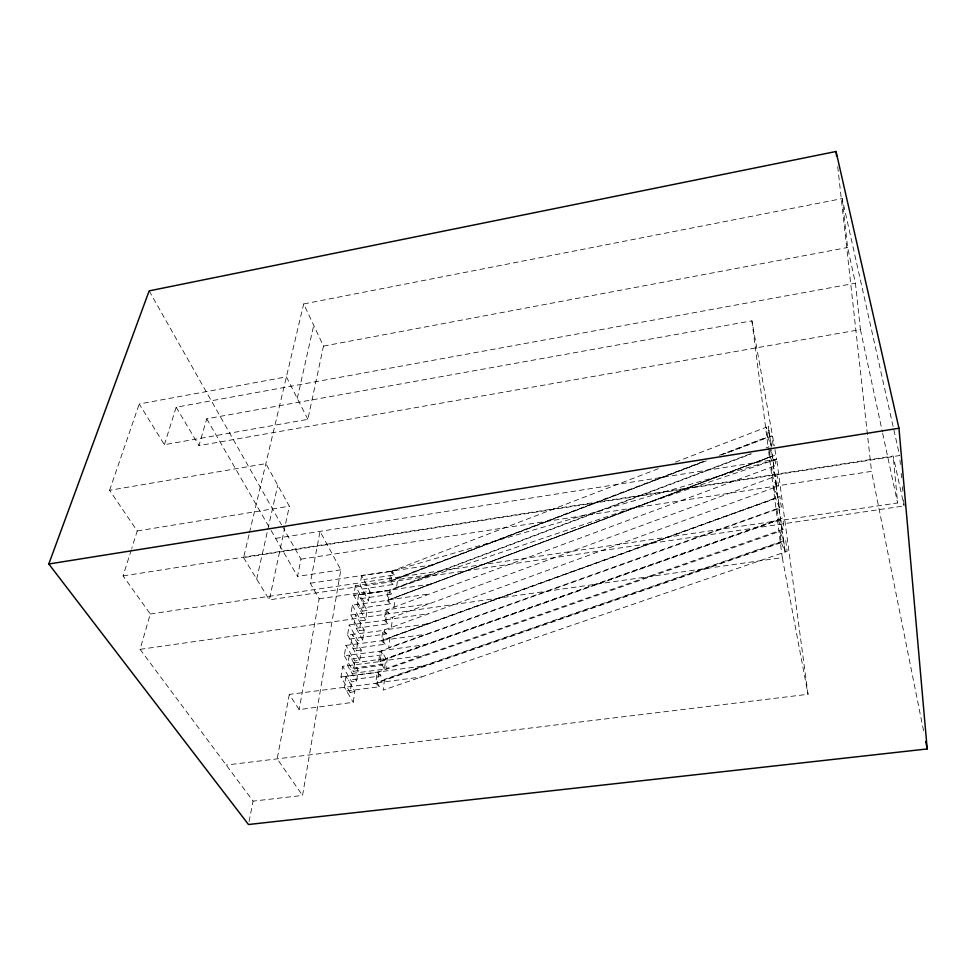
<?xml version="1.0" encoding="UTF-8"?>
<svg xmlns="http://www.w3.org/2000/svg" width="976" height="976" viewBox="0 0 976 976"><rect width="100%" height="100%" fill="white"/><g stroke="black" fill="none" stroke-linecap="round" stroke-linejoin="round"><path stroke-width="0.73" stroke-dasharray="4.88 3.66" d="M352.141 673.452L384.459 669.121L385.849 658.568L381.567 650.663L424.987 644.709M391.364 627.214L392.681 617.21M393.962 607.328L395.243 597.568L774.48 455.499L775.81 465.528L385.618 610.305L350.762 614.978L352.324 605.108L386.96 600.423L770.223 456.805L769.112 448.216M346.602 691.045L379.432 686.738L377.224 682.797L378.688 671.939L380.884 675.892L348.249 680.223M384.459 669.121L380.14 661.228L381.567 650.663M353.092 648.625L385.105 644.209L382.97 640.232L384.361 629.947L427.22 623.92M356.216 628.251L387.826 623.786L385.727 619.784L387.082 609.768L429.403 603.693M359.266 608.39L390.473 603.876L388.411 599.874L389.729 590.102L391.766 594.116L360.754 598.654M362.23 589.028L393.047 584.49L391.034 580.464L392.315 570.948L394.316 574.974L363.682 579.537M658.3 468.712L390.888 571.497L389.595 581.013L393.047 584.49M781.288 542.644L375.699 683.322L289.335 694.387L299.132 709.625L353.251 702.305L354.849 691.52L345.968 676.307L377.175 672.464L779.836 531.334L783.679 540.716L785.155 552.026L781.288 542.644L779.836 531.334M776.981 509.228L778.397 520.196L378.627 661.765L342.649 666.303L351.689 681.834L356.606 681.175L358.155 670.671L349.262 655.091L344.321 655.762L345.955 645.368L381.482 640.768L775.591 498.419L774.224 487.78L777.994 497.199L779.385 507.825L775.591 498.419M359.693 660.301L361.205 650.077L352.458 634.412L347.578 635.108L349.188 624.969L384.251 620.333L777.152 475.702L778.519 486.024L382.873 630.484L352.458 634.412L350.872 644.685L359.693 660.301L354.837 660.959L345.955 645.368M362.694 639.975L364.17 629.996L355.581 614.282L354.032 624.286L362.694 639.975L357.911 640.634L349.188 624.969M352.324 605.108L360.9 620.821L365.622 620.15L367.061 610.427L358.619 594.665L388.277 590.651L776.676 459.245L774.541 447.337M703.696 461.282L389.595 581.013L355.386 585.746L363.804 601.509L368.489 600.838L369.892 591.358L361.584 575.547L390.888 571.497L776.676 459.245L808.03 694.29L226.225 765.05M354.849 691.52L350.079 692.472L351.689 681.834M358.155 670.671L353.275 671.329L354.837 660.959M361.205 650.077L356.386 650.736L357.911 640.634M364.17 629.996L359.412 630.667L360.9 620.821M367.061 610.427L362.364 611.11L363.804 601.509M345.968 676.307L344.284 687.141L353.251 702.305M358.619 594.665L357.106 604.412L365.622 620.15M361.584 575.547L360.12 585.051L368.489 600.838M350.079 692.472L340.966 676.978L342.649 666.303M355.386 585.746L353.861 595.372L362.364 611.11M131.296 549.817L123.074 575.913L150.292 613.989L140.068 649.345L253.101 801.125L302.548 795.44L340.807 569.85L320.055 531.371L310.283 583.233L319.152 598.813L299.132 709.625M289.335 694.387L277.184 758.852L302.548 795.44M249.051 821.585L253.101 801.125M340.807 569.85L297.558 576.389L300.962 559.163L282.271 526.125M903.569 499.993L904.105 505.922L269.352 599.85L289.335 506.19L265.85 463.649L109.593 490.294L137.226 530.968L131.748 548.366M307.867 419.351L286.407 376.87L139.239 403.979L164.383 444.69L307.867 419.351L323.483 346.114L303.682 303.951L842.215 198.592L899.604 455.548L243.585 557.625L249.148 534.128M256.688 579.097L267.558 530.712M267.888 529.248L277.77 485.255M297.29 398.415L313.723 325.325M249.49 532.664L303.682 303.951M842.215 198.592L847.619 247.514L855.427 283.211L860.429 329.595L198.97 445.629L206.729 418.789L751.91 320.836L774.285 445.849M164.383 444.69L176.18 407.199L855.427 283.211M109.593 490.294L139.239 403.979M675.368 462.148L766.404 427.159L770.064 436.565L771.333 446.313L773.175 445.617L771.882 435.869L724.631 453.877M719.336 455.316L767.661 436.894L766.404 427.159M393.694 579.72L704.257 461.355M721.349 454.84L769.783 436.382M706.173 460.916L397.744 578.426L396.5 587.942L751.41 453.84M750.398 453.779L388.277 590.651L353.861 595.372L431.514 583.977M766.075 447.862L768.929 446.776M391.12 598.983L772.37 456.146M385.788 639.048L777.762 497.455M778.397 520.196L782.227 529.59L778.933 508.533L380.067 651.199L349.262 655.091L347.627 665.632L356.606 681.175M383.007 659.886L780.58 519.061M380.164 681.297L783.484 541.326M323.483 346.114L847.619 247.514M137.226 530.968L289.335 506.19M275.647 538.374L776.676 459.245M123.074 575.913L893.186 456.024L904.105 505.922M300.962 559.163L871.531 471.359L923.613 731.036M310.283 583.233L433.588 564.775M150.292 613.989L897.603 502.969L893.186 456.024M391.034 580.464L432.563 574.315M319.152 598.813L369.892 591.358M388.411 599.874L430.465 593.774M140.068 649.345L782.288 557.589L808.03 694.29M385.727 619.784L428.318 613.745M349.798 639.048L386.472 633.924L384.361 629.947M382.97 640.232L426.109 634.241M351.506 659.02L383.714 654.628L380.067 651.199L378.627 661.765L382.311 665.193L349.884 669.548M353.739 662.936L385.849 658.568M380.14 661.228L423.84 655.311M352.946 668.17L385.154 663.826M340.966 676.978L422.693 666.059M377.224 682.797L421.51 676.954M379.432 686.738L375.699 683.322L377.175 672.464L380.884 675.892M385.105 644.209L381.482 640.768L382.873 630.484L386.472 633.924M387.826 623.786L384.251 620.333L385.618 610.305L389.156 613.77L387.082 609.768M390.473 603.876L386.96 600.423L388.277 590.651L391.766 594.116M390.888 571.497L394.316 574.974M243.585 557.625L269.352 599.85M176.18 407.199L198.97 445.629M344.321 655.762L353.275 671.329M206.729 418.789L270.352 529.175M271.108 530.493L297.558 576.389M149.145 290.885L281.515 524.795M347.578 635.108L356.386 650.736M350.762 614.978L359.412 630.667M776.615 486.719L772.87 477.301L771.54 466.979L775.273 476.386L776.615 486.719L773.431 466.272L775.273 476.386M770.223 456.805L773.944 466.223L771.577 450.412M769.454 448.118L772.626 456.195M767.661 436.894L771.333 446.313L768.234 426.451L770.064 436.565M860.429 329.595L882.353 431.843M882.67 433.32L897.603 502.969M782.227 529.59L778.933 508.533M783.679 540.716L781.825 530.639L785.155 552.026M777.994 497.199L776.14 487.085L779.385 507.825M773.944 466.223L770.979 447.508M751.91 320.836L768.515 450.18M768.698 451.681L782.288 557.589M837.713 166.579L871.531 471.359M899.994 459.989L900.397 464.43M901.19 473.323L901.58 477.776M902.385 486.658L902.776 491.111M384.568 679.284L383.153 690.13L787.144 551.342L785.656 540.033L384.568 679.284M387.35 658.044L385.971 668.597L784.179 528.907L782.74 517.939L387.35 658.044M390.046 637.352L388.704 647.637L781.312 507.142L779.897 496.503L390.046 637.352"/><path stroke-width="1.46" d="M48.8 563.994L149.145 290.885L836.042 151.487L898.957 428.232L927.2 748.946L248.477 824.513L48.8 563.994L898.957 428.232M925.699 741.479L927.2 748.946M836.042 151.487L836.542 156.014"/></g></svg>
